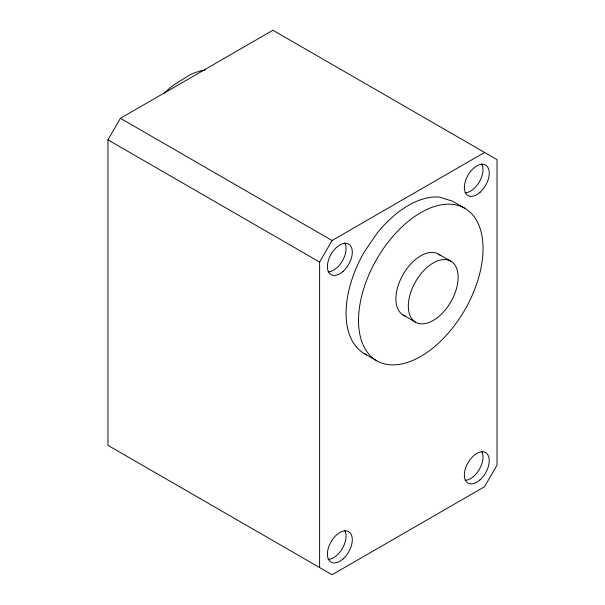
<?xml version="1.0" encoding="UTF-8"?>
<svg xmlns="http://www.w3.org/2000/svg" width="605" height="605" viewBox="0 0 605 605"><rect width="100%" height="100%" fill="white"/><g stroke="black" fill="none" stroke-linecap="round" stroke-linejoin="round"><path stroke-width="0.91" d="M107.962 139.868L120.418 118.3L272.931 30.25L497.038 159.637L497.038 465.132L484.582 486.7L332.069 574.75L107.962 445.363L107.962 139.868L319.621 262.063L319.621 567.558M319.621 262.063L332.069 240.503L484.582 152.445M464.791 208.286A88.035 50.828 -60 0 0 360.648 300.64A88.035 50.828 -60 0 0 436.886 344.661A88.035 50.828 -60 0 0 464.791 208.286L452.343 201.102L439.449 197.117A88.035 50.828 -60 0 0 377.202 233.061L364.308 251.93A88.035 50.828 -60 0 0 366.66 354.802M438.383 254.032L450.831 261.216A35.211 20.328 -60 0 1 439.669 315.772A35.211 20.328 -60 0 1 409.177 298.159A35.211 20.328 -60 0 1 450.831 261.216M120.418 118.3L332.069 240.503M403.172 315.024L415.62 322.215M364.308 353.585L376.756 360.769M164.197 93.253A88.035 50.828 -60 0 1 173.113 85.441L189.342 75.156A88.035 50.828 -60 0 1 205.224 69.961M481.739 163.902A17.605 10.164 -60 0 1 479.379 181.787A17.605 10.164 -60 0 1 465.071 192.783M344.789 242.968A17.605 10.164 -60 0 1 342.43 260.861A17.605 10.164 -60 0 1 328.114 271.849M405.615 316.09A35.211 20.328 -60 0 1 403.172 274.36A35.211 20.328 -60 0 1 440.531 255.62M481.739 451.428A17.605 10.164 -60 0 1 479.379 469.314A17.605 10.164 -60 0 1 465.071 480.31M344.789 530.494A17.605 10.164 -60 0 1 342.43 548.387A17.605 10.164 -60 0 1 328.114 559.375M480.022 192.329A17.605 10.164 -60 0 0 485.603 165.052A17.605 10.164 -60 0 0 464.776 183.527A17.605 10.164 -60 0 0 480.022 192.329M343.073 271.395A17.605 10.164 -60 0 0 348.654 244.118A17.605 10.164 -60 0 0 327.827 262.593A17.605 10.164 -60 0 0 343.073 271.395M480.022 479.856A17.605 10.164 -60 0 0 485.603 452.578A17.605 10.164 -60 0 0 464.776 471.053A17.605 10.164 -60 0 0 480.022 479.856M343.073 558.922A17.605 10.164 -60 0 0 348.654 531.651A17.605 10.164 -60 0 0 327.827 550.119A17.605 10.164 -60 0 0 343.073 558.922"/></g></svg>
